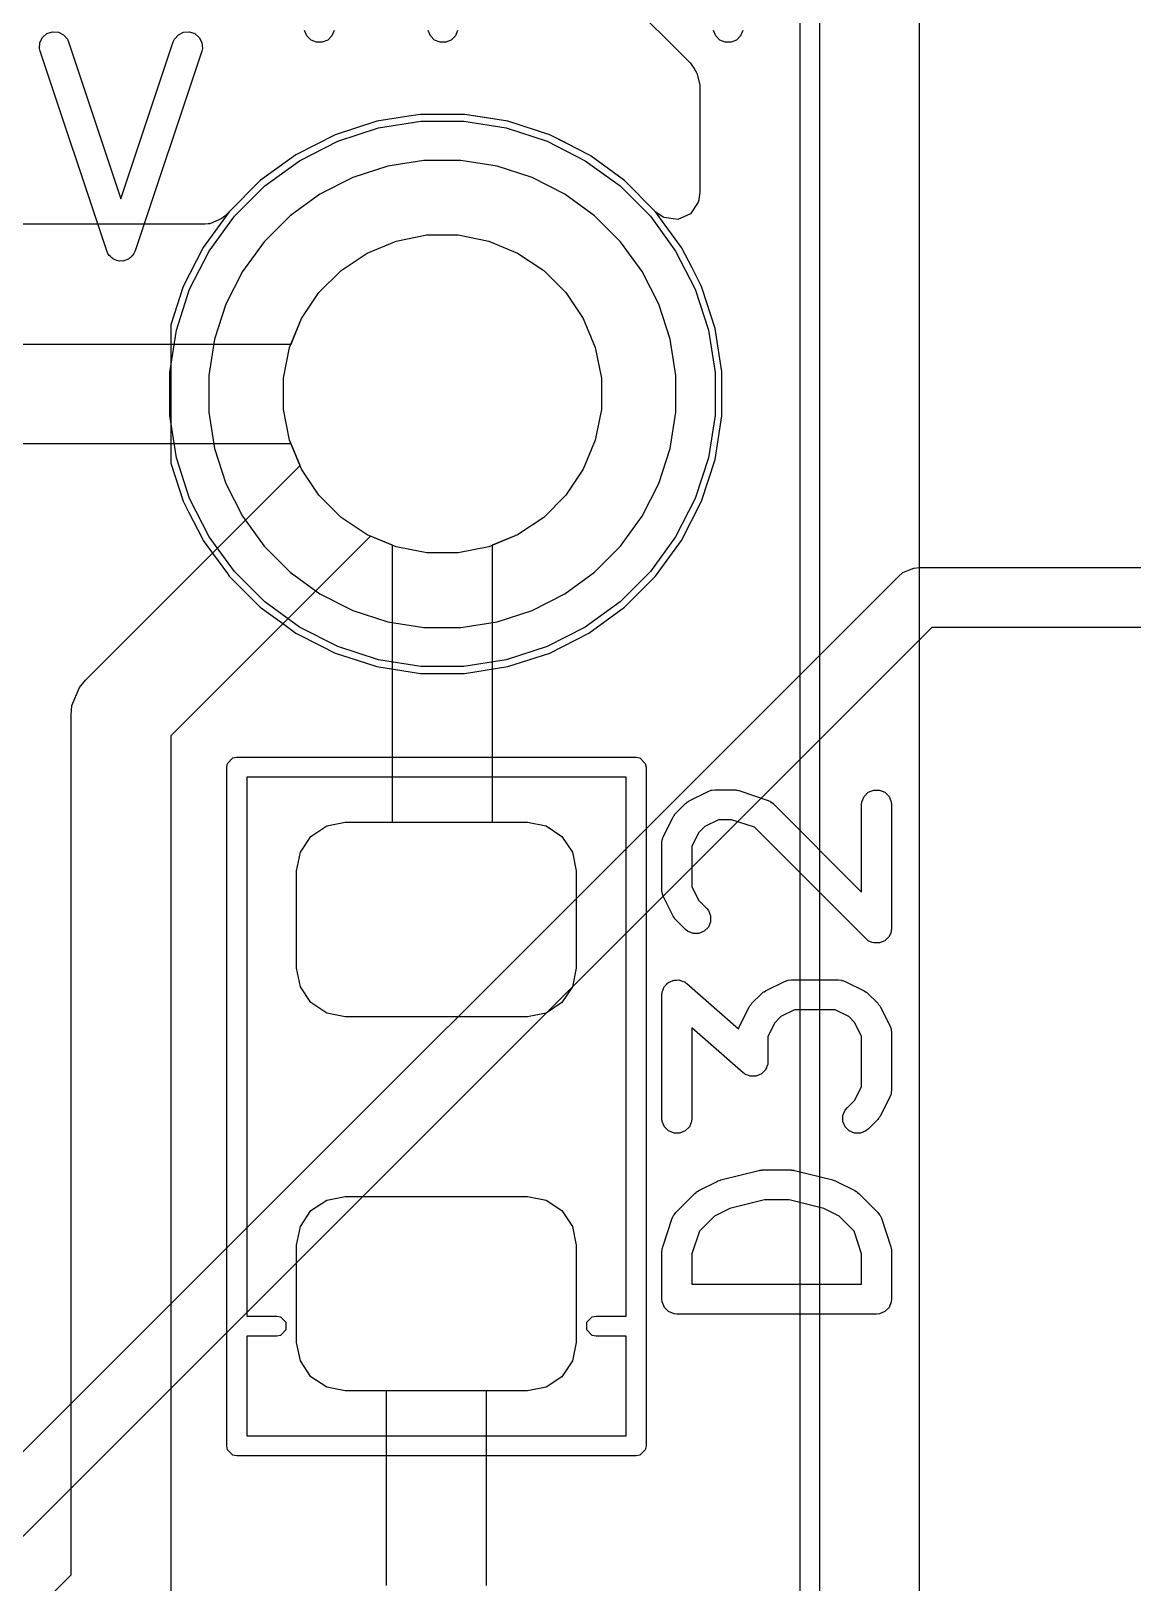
# Model space of a CAD drawing. Header units: inches. Extents: x 1.3 to 5.24, y -7.03 to -1.12.
# Drawn here: x 2.6791 to 2.8964, y -3.4621 to -3.156 of the extents above; entities that cross this region are included whole.
import ezdxf

# ---------------------------------------------------------------- set-up
doc = ezdxf.new("R2010")
doc.units = ezdxf.units.IN
doc.header["$MEASUREMENT"] = 0
for name, color, linetype, true_color in [('B.Cu', 153, 'CONTINUOUS', 0x4d7fc4), ('B.Mask', 4, 'CONTINUOUS', 0x02ffee), ('F.Cu', 13, 'CONTINUOUS', 0xc83434), ('F.Mask', 201, 'CONTINUOUS', 0xd864ff), ('F.Paste', 253, 'CONTINUOUS', 0xb4a09a), ('F.Silkscreen', 41, 'CONTINUOUS', 0xf2eda1), ('In1.Cu', 91, 'CONTINUOUS', 0x7fc87f), ('In2.Cu', 33, 'CONTINUOUS', 0xce7d2c)]:
    doc.layers.add(name, color=color, linetype=linetype, true_color=true_color)

msp = doc.modelspace()

# ---------------------------------------------------------------- linework, layer by layer
at = {"layer": 'B.Cu', "linetype": 'CONTINUOUS'}
for p, q in [((2.85433, -3.72587), (2.85433, -2.89032)), ((2.83069, -2.90255), (2.83069, -3.71133)), ((2.74732, -3.17378), (2.73907, -3.17646)), ((2.75361, -3.17278), (2.74732, -3.17378)), ((2.74732, -3.17378), (2.74732, -3.17378)), ((2.7559, -3.17242), (2.75361, -3.17278)), ((2.76458, -3.17242), (2.7559, -3.17242)), ((2.7559, -3.17242), (2.7559, -3.17242)), ((2.76686, -3.17278), (2.76458, -3.17242)), ((2.76458, -3.17242), (2.76458, -3.17242)), ((2.77315, -3.17378), (2.76686, -3.17278)), ((2.7814, -3.17646), (2.77315, -3.17378)), ((2.77315, -3.17378), (2.77315, -3.17378)), ((2.73907, -3.17646), (2.73134, -3.1804)), ((2.73907, -3.17646), (2.73907, -3.17646)), ((2.73907, -3.17646), (2.73907, -3.17646)), ((2.78489, -3.17824), (2.7814, -3.17646)), ((2.7814, -3.17646), (2.7814, -3.17646)), ((2.78913, -3.1804), (2.78489, -3.17824)), ((2.78489, -3.17824), (2.78489, -3.17824)), ((2.78489, -3.17824), (2.78489, -3.17824)), ((2.73134, -3.1804), (2.72432, -3.1855)), ((2.78955, -3.1807), (2.78913, -3.1804)), ((2.78913, -3.1804), (2.78913, -3.1804)), ((2.78913, -3.1804), (2.78913, -3.1804)), ((2.79568, -3.18515), (2.78955, -3.1807)), ((2.78955, -3.1807), (2.78955, -3.1807)), ((2.72432, -3.1855), (2.71818, -3.19164)), ((2.72432, -3.1855), (2.72432, -3.1855)), ((2.79616, -3.1855), (2.79568, -3.18515)), ((2.80229, -3.19164), (2.79616, -3.1855)), ((2.79616, -3.1855), (2.79616, -3.1855)), ((2.79616, -3.1855), (2.79616, -3.1855)), ((2.79616, -3.1855), (2.79616, -3.1855)), ((2.71818, -3.19164), (2.71308, -3.19866)), ((2.71818, -3.19164), (2.71818, -3.19164)), ((2.80419, -3.19426), (2.80229, -3.19164)), ((2.80229, -3.19164), (2.80229, -3.19164)), ((2.80229, -3.19164), (2.80229, -3.19164)), ((2.80739, -3.19866), (2.80419, -3.19426)), ((2.80419, -3.19426), (2.80419, -3.19426)), ((2.74539, -3.19978), (2.75109, -3.19742)), ((2.75109, -3.19742), (2.75715, -3.19621)), ((2.75715, -3.19621), (2.76332, -3.19621)), ((2.76332, -3.19621), (2.76938, -3.19742)), ((2.76938, -3.19742), (2.77508, -3.19978)), ((2.71308, -3.19866), (2.70914, -3.20639)), ((2.74026, -3.20321), (2.74539, -3.19978)), ((2.77508, -3.19978), (2.78022, -3.20321)), ((2.80946, -3.20271), (2.80739, -3.19866)), ((2.73589, -3.20758), (2.74026, -3.20321)), ((2.78022, -3.20321), (2.78458, -3.20758)), ((2.81133, -3.20639), (2.80946, -3.20271)), ((2.70914, -3.20639), (2.70669, -3.21392)), ((2.70914, -3.20639), (2.70914, -3.20639)), ((2.70914, -3.20639), (2.70914, -3.20639)), ((2.73246, -3.21271), (2.73589, -3.20758)), ((2.78458, -3.20758), (2.78801, -3.21271)), ((2.81146, -3.20678), (2.81133, -3.20639)), ((2.81133, -3.20639), (2.81133, -3.20639)), ((2.81402, -3.21465), (2.81146, -3.20678)), ((2.7301, -3.21842), (2.73246, -3.21271)), ((2.78801, -3.21271), (2.79038, -3.21842)), ((2.70669, -3.21392), (2.70669, -3.2412)), ((2.81537, -3.22322), (2.81402, -3.21465)), ((2.72889, -3.22447), (2.7301, -3.21842)), ((2.79038, -3.21842), (2.79158, -3.22447)), ((2.72889, -3.23065), (2.72889, -3.22447)), ((2.79158, -3.22447), (2.79158, -3.23065)), ((2.81537, -3.2319), (2.81537, -3.22322)), ((2.7301, -3.2367), (2.72889, -3.23065)), ((2.79158, -3.23065), (2.79038, -3.2367)), ((2.81402, -3.24047), (2.81537, -3.2319)), ((2.73246, -3.24241), (2.7301, -3.2367)), ((2.79038, -3.2367), (2.78801, -3.24241)), ((2.70669, -3.2412), (2.70914, -3.24872)), ((2.81133, -3.24872), (2.81402, -3.24047)), ((2.73589, -3.24754), (2.73246, -3.24241)), ((2.78801, -3.24241), (2.78458, -3.24754)), ((2.70914, -3.24872), (2.70914, -3.24872)), ((2.70914, -3.24872), (2.70914, -3.24872)), ((2.70914, -3.24872), (2.71027, -3.25095)), ((2.74026, -3.25191), (2.73589, -3.24754)), ((2.78458, -3.24754), (2.78022, -3.25191)), ((2.80739, -3.25646), (2.81133, -3.24872)), ((2.71027, -3.25095), (2.71279, -3.25588)), ((2.74539, -3.25534), (2.74026, -3.25191)), ((2.78022, -3.25191), (2.77508, -3.25534)), ((2.71279, -3.25588), (2.71308, -3.25646)), ((2.71308, -3.25646), (2.71308, -3.25646)), ((2.71308, -3.25646), (2.71308, -3.25646)), ((2.71308, -3.25646), (2.71784, -3.26301)), ((2.75109, -3.2577), (2.74539, -3.25534)), ((2.77508, -3.25534), (2.76938, -3.2577)), ((2.80229, -3.26348), (2.80739, -3.25646)), ((2.75715, -3.2589), (2.75109, -3.2577)), ((2.76332, -3.2589), (2.75715, -3.2589)), ((2.76938, -3.2577), (2.76332, -3.2589)), ((2.71784, -3.26301), (2.71818, -3.26348)), ((2.71818, -3.26348), (2.71818, -3.26348)), ((2.71818, -3.26348), (2.71818, -3.26348)), ((2.71818, -3.26348), (2.72432, -3.26962)), ((2.79616, -3.26962), (2.80229, -3.26348)), ((2.72432, -3.26962), (2.72432, -3.26962)), ((2.72432, -3.26962), (2.72432, -3.26962)), ((2.72432, -3.26962), (2.72432, -3.26962)), ((2.72432, -3.26962), (2.72897, -3.273)), ((2.78913, -3.27472), (2.79616, -3.26962)), ((2.72897, -3.273), (2.73134, -3.27472)), ((2.73134, -3.27472), (2.73639, -3.27729)), ((2.7814, -3.27866), (2.78913, -3.27472)), ((2.73639, -3.27729), (2.73907, -3.27866)), ((2.73907, -3.27866), (2.73907, -3.27866)), ((2.73907, -3.27866), (2.74181, -3.27955)), ((2.74181, -3.27955), (2.74732, -3.28134)), ((2.77315, -3.28134), (2.7814, -3.27866)), ((2.74732, -3.28134), (2.7559, -3.2827)), ((2.7559, -3.2827), (2.7559, -3.2827)), ((2.7559, -3.2827), (2.76458, -3.2827)), ((2.76458, -3.2827), (2.77315, -3.28134)), ((2.76458, -3.2827), (2.76458, -3.2827))]:
    msp.add_line(p, q, dxfattribs=at)
at = {"layer": 'B.Mask', "linetype": 'CONTINUOUS'}
for p, q in [((2.74539, -3.19978), (2.75109, -3.19742)), ((2.75109, -3.19742), (2.75715, -3.19621)), ((2.75715, -3.19621), (2.76332, -3.19621)), ((2.76332, -3.19621), (2.76938, -3.19742)), ((2.76938, -3.19742), (2.77508, -3.19978)), ((2.74026, -3.20321), (2.74539, -3.19978)), ((2.77508, -3.19978), (2.78022, -3.20321)), ((2.73589, -3.20758), (2.74026, -3.20321)), ((2.78022, -3.20321), (2.78458, -3.20758)), ((2.73246, -3.21271), (2.73589, -3.20758)), ((2.78458, -3.20758), (2.78801, -3.21271)), ((2.7301, -3.21842), (2.73246, -3.21271)), ((2.78801, -3.21271), (2.79038, -3.21842)), ((2.72889, -3.22447), (2.7301, -3.21842)), ((2.79038, -3.21842), (2.79158, -3.22447)), ((2.72889, -3.23065), (2.72889, -3.22447)), ((2.79158, -3.22447), (2.79158, -3.23065)), ((2.7301, -3.2367), (2.72889, -3.23065)), ((2.79158, -3.23065), (2.79038, -3.2367)), ((2.73246, -3.24241), (2.7301, -3.2367)), ((2.79038, -3.2367), (2.78801, -3.24241)), ((2.73589, -3.24754), (2.73246, -3.24241)), ((2.78801, -3.24241), (2.78458, -3.24754)), ((2.74026, -3.25191), (2.73589, -3.24754)), ((2.78458, -3.24754), (2.78022, -3.25191)), ((2.74539, -3.25534), (2.74026, -3.25191)), ((2.78022, -3.25191), (2.77508, -3.25534)), ((2.75109, -3.2577), (2.74539, -3.25534)), ((2.77508, -3.25534), (2.76938, -3.2577)), ((2.75715, -3.2589), (2.75109, -3.2577)), ((2.76332, -3.2589), (2.75715, -3.2589)), ((2.76938, -3.2577), (2.76332, -3.2589))]:
    msp.add_line(p, q, dxfattribs=at)
at = {"layer": 'F.Cu', "linetype": 'CONTINUOUS'}
for p, q in [((2.56707, -2.92025), (2.80908, -3.16225)), ((2.83465, -3.72242), (2.83465, -3.15438)), ((2.80908, -3.16225), (2.80991, -3.16336)), ((2.80991, -3.16336), (2.81041, -3.16427)), ((2.81041, -3.16427), (2.811, -3.16661)), ((2.811, -3.16661), (2.811, -3.1879)), ((2.74732, -3.17378), (2.73907, -3.17646)), ((2.75361, -3.17278), (2.74732, -3.17378)), ((2.74732, -3.17378), (2.74732, -3.17378)), ((2.7559, -3.17242), (2.75361, -3.17278)), ((2.76458, -3.17242), (2.7559, -3.17242)), ((2.76886, -3.1731), (2.76458, -3.17242)), ((2.76458, -3.17242), (2.76458, -3.17242)), ((2.77315, -3.17378), (2.76886, -3.1731)), ((2.7814, -3.17646), (2.77315, -3.17378)), ((2.77315, -3.17378), (2.77315, -3.17378)), ((2.73907, -3.17646), (2.73134, -3.1804)), ((2.73907, -3.17646), (2.73907, -3.17646)), ((2.73907, -3.17646), (2.73907, -3.17646)), ((2.78429, -3.17793), (2.7814, -3.17646)), ((2.7814, -3.17646), (2.7814, -3.17646)), ((2.7814, -3.17646), (2.7814, -3.17646)), ((2.7814, -3.17646), (2.7814, -3.17646)), ((2.78489, -3.17824), (2.78429, -3.17793)), ((2.78913, -3.1804), (2.78489, -3.17824)), ((2.78489, -3.17824), (2.78489, -3.17824)), ((2.78489, -3.17824), (2.78489, -3.17824)), ((2.73134, -3.1804), (2.72432, -3.1855)), ((2.78955, -3.1807), (2.78913, -3.1804)), ((2.78913, -3.1804), (2.78913, -3.1804)), ((2.78913, -3.1804), (2.78913, -3.1804)), ((2.79513, -3.18476), (2.78955, -3.1807)), ((2.78955, -3.1807), (2.78955, -3.1807)), ((2.72432, -3.1855), (2.71818, -3.19164)), ((2.72432, -3.1855), (2.72432, -3.1855)), ((2.79616, -3.1855), (2.79513, -3.18476)), ((2.80229, -3.19164), (2.79616, -3.1855)), ((2.79616, -3.1855), (2.79616, -3.1855)), ((2.81081, -3.18928), (2.81068, -3.18971)), ((2.8109, -3.18861), (2.81081, -3.18928)), ((2.811, -3.1879), (2.8109, -3.18861)), ((2.811, -3.1879), (2.811, -3.1879)), ((2.811, -3.1879), (2.811, -3.1879)), ((2.71812, -3.19171), (2.71732, -3.19249)), ((2.71818, -3.19164), (2.71812, -3.19171)), ((2.80235, -3.19169), (2.80229, -3.19164)), ((2.80229, -3.19164), (2.80229, -3.19164)), ((2.80377, -3.19268), (2.80235, -3.19169)), ((2.80919, -3.19202), (2.80669, -3.19316)), ((2.81068, -3.18971), (2.80919, -3.19202)), ((2.71347, -3.19407), (2.55974, -3.19407)), ((2.71404, -3.19402), (2.71347, -3.19407)), ((2.71406, -3.19402), (2.71404, -3.19402)), ((2.71407, -3.19402), (2.71406, -3.19402)), ((2.71437, -3.19399), (2.71407, -3.19402)), ((2.71454, -3.19396), (2.71437, -3.19399)), ((2.71662, -3.19303), (2.71454, -3.19396)), ((2.71732, -3.19249), (2.71662, -3.19303)), ((2.80397, -3.19277), (2.80377, -3.19268)), ((2.80669, -3.19316), (2.80397, -3.19277)), ((2.74539, -3.19978), (2.75109, -3.19742)), ((2.75109, -3.19742), (2.75715, -3.19621)), ((2.75715, -3.19621), (2.76332, -3.19621)), ((2.76332, -3.19621), (2.76938, -3.19742)), ((2.76938, -3.19742), (2.77508, -3.19978)), ((2.74026, -3.20321), (2.74539, -3.19978)), ((2.77508, -3.19978), (2.78022, -3.20321)), ((2.73589, -3.20758), (2.74026, -3.20321)), ((2.78022, -3.20321), (2.78458, -3.20758)), ((2.73246, -3.21271), (2.73589, -3.20758)), ((2.78458, -3.20758), (2.78801, -3.21271)), ((2.73039, -3.21772), (2.73246, -3.21271)), ((2.78801, -3.21271), (2.79038, -3.21842)), ((2.53051, -3.21772), (2.73039, -3.21772)), ((2.79038, -3.21842), (2.79158, -3.22447)), ((2.79158, -3.22447), (2.79158, -3.23065)), ((2.79158, -3.23065), (2.79038, -3.2367)), ((2.73039, -3.2374), (2.53051, -3.2374)), ((2.73217, -3.24171), (2.73039, -3.2374)), ((2.79038, -3.2367), (2.78801, -3.24241)), ((2.68989, -3.28399), (2.73217, -3.24171)), ((2.78801, -3.24241), (2.78458, -3.24754)), ((2.78458, -3.24754), (2.78022, -3.25191)), ((2.78022, -3.25191), (2.77508, -3.25534)), ((2.74609, -3.25563), (2.70669, -3.29502)), ((2.75039, -3.25741), (2.74609, -3.25563)), ((2.77508, -3.25534), (2.77008, -3.25741)), ((2.75039, -3.31201), (2.75039, -3.25741)), ((2.77008, -3.25741), (2.77008, -3.31201)), ((2.68867, -3.28548), (2.68989, -3.28399)), ((2.6872, -3.28902), (2.68867, -3.28548)), ((2.68867, -3.28548), (2.68867, -3.28548)), ((2.68701, -3.29094), (2.6872, -3.28902)), ((2.68701, -3.34646), (2.68701, -3.29094)), ((2.70669, -3.29502), (2.70669, -3.34646)), ((2.73223, -3.31793), (2.73431, -3.31482)), ((2.73431, -3.31482), (2.73742, -3.31274)), ((2.73742, -3.31274), (2.74109, -3.31201)), ((2.74109, -3.31201), (2.75039, -3.31201)), ((2.77008, -3.31201), (2.77702, -3.31201)), ((2.77702, -3.31201), (2.78069, -3.31274)), ((2.78069, -3.31274), (2.7838, -3.31482)), ((2.7838, -3.31482), (2.78588, -3.31793)), ((2.7315, -3.3216), (2.73223, -3.31793)), ((2.78588, -3.31793), (2.78661, -3.3216)), ((2.7315, -3.3408), (2.7315, -3.3216)), ((2.78661, -3.3216), (2.78661, -3.3408)), ((2.73223, -3.34447), (2.7315, -3.3408)), ((2.78661, -3.3408), (2.78588, -3.34447)), ((2.73431, -3.34758), (2.73223, -3.34447)), ((2.78588, -3.34447), (2.7838, -3.34758)), ((2.68701, -3.46049), (2.68701, -3.34646)), ((2.70669, -3.34646), (2.70669, -3.46457)), ((2.73742, -3.34966), (2.73431, -3.34758)), ((2.7838, -3.34758), (2.78069, -3.34966)), ((2.74109, -3.35039), (2.73742, -3.34966)), ((2.77702, -3.35039), (2.74109, -3.35039)), ((2.78069, -3.34966), (2.77702, -3.35039)), ((2.73431, -3.38864), (2.73742, -3.38656)), ((2.73742, -3.38656), (2.74109, -3.38583)), ((2.74109, -3.38583), (2.77702, -3.38583)), ((2.77702, -3.38583), (2.78069, -3.38656)), ((2.78069, -3.38656), (2.7838, -3.38864)), ((2.73223, -3.39175), (2.73431, -3.38864)), ((2.7838, -3.38864), (2.78588, -3.39175)), ((2.7315, -3.39542), (2.73223, -3.39175)), ((2.78588, -3.39175), (2.78661, -3.39542)), ((2.7315, -3.41462), (2.7315, -3.39542)), ((2.78661, -3.39542), (2.78661, -3.41462)), ((2.73223, -3.41829), (2.7315, -3.41462)), ((2.78661, -3.41462), (2.78588, -3.41829)), ((2.73431, -3.4214), (2.73223, -3.41829)), ((2.78588, -3.41829), (2.7838, -3.4214)), ((2.73742, -3.42348), (2.73431, -3.4214)), ((2.7838, -3.4214), (2.78069, -3.42348)), ((2.74109, -3.42421), (2.73742, -3.42348)), ((2.74921, -3.42421), (2.74109, -3.42421)), ((2.74921, -3.4626), (2.74921, -3.42421)), ((2.77702, -3.42421), (2.7689, -3.42421)), ((2.7689, -3.42421), (2.7689, -3.4626)), ((2.78069, -3.42348), (2.77702, -3.42421)), ((2.68027, -3.46722), (2.68701, -3.46049))]:
    msp.add_line(p, q, dxfattribs=at)
at = {"layer": 'F.Mask', "linetype": 'CONTINUOUS'}
for p, q in [((2.74539, -3.19978), (2.75109, -3.19742)), ((2.75109, -3.19742), (2.75715, -3.19621)), ((2.75715, -3.19621), (2.76332, -3.19621)), ((2.76332, -3.19621), (2.76938, -3.19742)), ((2.76938, -3.19742), (2.77508, -3.19978)), ((2.74026, -3.20321), (2.74539, -3.19978)), ((2.77508, -3.19978), (2.78022, -3.20321)), ((2.73589, -3.20758), (2.74026, -3.20321)), ((2.78022, -3.20321), (2.78458, -3.20758)), ((2.73246, -3.21271), (2.73589, -3.20758)), ((2.78458, -3.20758), (2.78801, -3.21271)), ((2.7301, -3.21842), (2.73246, -3.21271)), ((2.78801, -3.21271), (2.79038, -3.21842)), ((2.72889, -3.22447), (2.7301, -3.21842)), ((2.79038, -3.21842), (2.79158, -3.22447)), ((2.72889, -3.23065), (2.72889, -3.22447)), ((2.79158, -3.22447), (2.79158, -3.23065)), ((2.7301, -3.2367), (2.72889, -3.23065)), ((2.79158, -3.23065), (2.79038, -3.2367)), ((2.73246, -3.24241), (2.7301, -3.2367)), ((2.79038, -3.2367), (2.78801, -3.24241)), ((2.73589, -3.24754), (2.73246, -3.24241)), ((2.78801, -3.24241), (2.78458, -3.24754)), ((2.74026, -3.25191), (2.73589, -3.24754)), ((2.78458, -3.24754), (2.78022, -3.25191)), ((2.74539, -3.25534), (2.74026, -3.25191)), ((2.78022, -3.25191), (2.77508, -3.25534)), ((2.75109, -3.2577), (2.74539, -3.25534)), ((2.77508, -3.25534), (2.76938, -3.2577)), ((2.75715, -3.2589), (2.75109, -3.2577)), ((2.76332, -3.2589), (2.75715, -3.2589)), ((2.76938, -3.2577), (2.76332, -3.2589)), ((2.73223, -3.31793), (2.73431, -3.31482)), ((2.73431, -3.31482), (2.73742, -3.31274)), ((2.73742, -3.31274), (2.74109, -3.31201)), ((2.74109, -3.31201), (2.77702, -3.31201)), ((2.77702, -3.31201), (2.78069, -3.31274)), ((2.78069, -3.31274), (2.7838, -3.31482)), ((2.7838, -3.31482), (2.78588, -3.31793)), ((2.7315, -3.3216), (2.73223, -3.31793)), ((2.78588, -3.31793), (2.78661, -3.3216)), ((2.7315, -3.3408), (2.7315, -3.3216)), ((2.78661, -3.3216), (2.78661, -3.3408)), ((2.73223, -3.34447), (2.7315, -3.3408)), ((2.78661, -3.3408), (2.78588, -3.34447)), ((2.73431, -3.34758), (2.73223, -3.34447)), ((2.78588, -3.34447), (2.7838, -3.34758)), ((2.73742, -3.34966), (2.73431, -3.34758)), ((2.7838, -3.34758), (2.78069, -3.34966)), ((2.74109, -3.35039), (2.73742, -3.34966)), ((2.77702, -3.35039), (2.74109, -3.35039)), ((2.78069, -3.34966), (2.77702, -3.35039)), ((2.73431, -3.38864), (2.73742, -3.38656)), ((2.73742, -3.38656), (2.74109, -3.38583)), ((2.74109, -3.38583), (2.77702, -3.38583)), ((2.77702, -3.38583), (2.78069, -3.38656)), ((2.78069, -3.38656), (2.7838, -3.38864)), ((2.73223, -3.39175), (2.73431, -3.38864)), ((2.7838, -3.38864), (2.78588, -3.39175)), ((2.7315, -3.39542), (2.73223, -3.39175)), ((2.78588, -3.39175), (2.78661, -3.39542)), ((2.7315, -3.41462), (2.7315, -3.39542)), ((2.78661, -3.39542), (2.78661, -3.41462)), ((2.73223, -3.41829), (2.7315, -3.41462)), ((2.78661, -3.41462), (2.78588, -3.41829)), ((2.73431, -3.4214), (2.73223, -3.41829)), ((2.78588, -3.41829), (2.7838, -3.4214)), ((2.73742, -3.42348), (2.73431, -3.4214)), ((2.7838, -3.4214), (2.78069, -3.42348)), ((2.74109, -3.42421), (2.73742, -3.42348)), ((2.77702, -3.42421), (2.74109, -3.42421)), ((2.78069, -3.42348), (2.77702, -3.42421))]:
    msp.add_line(p, q, dxfattribs=at)
at = {"layer": 'F.Paste', "linetype": 'CONTINUOUS'}
for p, q in [((2.73223, -3.31793), (2.73431, -3.31482)), ((2.73431, -3.31482), (2.73742, -3.31274)), ((2.73742, -3.31274), (2.74109, -3.31201)), ((2.74109, -3.31201), (2.77702, -3.31201)), ((2.77702, -3.31201), (2.78069, -3.31274)), ((2.78069, -3.31274), (2.7838, -3.31482)), ((2.7838, -3.31482), (2.78588, -3.31793)), ((2.7315, -3.3216), (2.73223, -3.31793)), ((2.78588, -3.31793), (2.78661, -3.3216)), ((2.7315, -3.3408), (2.7315, -3.3216)), ((2.78661, -3.3216), (2.78661, -3.3408)), ((2.73223, -3.34447), (2.7315, -3.3408)), ((2.78661, -3.3408), (2.78588, -3.34447)), ((2.73431, -3.34758), (2.73223, -3.34447)), ((2.78588, -3.34447), (2.7838, -3.34758)), ((2.73742, -3.34966), (2.73431, -3.34758)), ((2.7838, -3.34758), (2.78069, -3.34966)), ((2.74109, -3.35039), (2.73742, -3.34966)), ((2.77702, -3.35039), (2.74109, -3.35039)), ((2.78069, -3.34966), (2.77702, -3.35039)), ((2.73431, -3.38864), (2.73742, -3.38656)), ((2.73742, -3.38656), (2.74109, -3.38583)), ((2.74109, -3.38583), (2.77702, -3.38583)), ((2.77702, -3.38583), (2.78069, -3.38656)), ((2.78069, -3.38656), (2.7838, -3.38864)), ((2.73223, -3.39175), (2.73431, -3.38864)), ((2.7838, -3.38864), (2.78588, -3.39175)), ((2.7315, -3.39542), (2.73223, -3.39175)), ((2.78588, -3.39175), (2.78661, -3.39542)), ((2.7315, -3.41462), (2.7315, -3.39542)), ((2.78661, -3.39542), (2.78661, -3.41462)), ((2.73223, -3.41829), (2.7315, -3.41462)), ((2.78661, -3.41462), (2.78588, -3.41829)), ((2.73431, -3.4214), (2.73223, -3.41829)), ((2.78588, -3.41829), (2.7838, -3.4214)), ((2.73742, -3.42348), (2.73431, -3.4214)), ((2.7838, -3.4214), (2.78069, -3.42348)), ((2.74109, -3.42421), (2.73742, -3.42348)), ((2.77702, -3.42421), (2.74109, -3.42421)), ((2.78069, -3.42348), (2.77702, -3.42421))]:
    msp.add_line(p, q, dxfattribs=at)
at = {"layer": 'F.Silkscreen', "linetype": 'CONTINUOUS'}
for p, q in [((2.6808, -3.15942), (2.68088, -3.15827)), ((2.68088, -3.15827), (2.6814, -3.15724)), ((2.6814, -3.15724), (2.68227, -3.15648)), ((2.68227, -3.15648), (2.68336, -3.15612)), ((2.68336, -3.15612), (2.68451, -3.1562)), ((2.68451, -3.1562), (2.68554, -3.15672)), ((2.68554, -3.15672), (2.6863, -3.15759)), ((2.6863, -3.15759), (2.68653, -3.15811)), ((2.68653, -3.15811), (2.69685, -3.18908)), ((2.69685, -3.18908), (2.70718, -3.15811)), ((2.70718, -3.15811), (2.70741, -3.15759)), ((2.70741, -3.15759), (2.70817, -3.15672)), ((2.70817, -3.15672), (2.7092, -3.1562)), ((2.7092, -3.1562), (2.71035, -3.15612)), ((2.71035, -3.15612), (2.71144, -3.15648)), ((2.71144, -3.15648), (2.71231, -3.15724)), ((2.71231, -3.15724), (2.71283, -3.15827)), ((2.71283, -3.15827), (2.71291, -3.15942)), ((2.73352, -3.15695), (2.73308, -3.15588)), ((2.73434, -3.15776), (2.73352, -3.15695)), ((2.7354, -3.1582), (2.73434, -3.15776)), ((2.73655, -3.1582), (2.7354, -3.1582)), ((2.73762, -3.15776), (2.73655, -3.1582)), ((2.73843, -3.15695), (2.73762, -3.15776)), ((2.73887, -3.15588), (2.73843, -3.15695)), ((2.75789, -3.15695), (2.75745, -3.15588)), ((2.75871, -3.15776), (2.75789, -3.15695)), ((2.75977, -3.1582), (2.75871, -3.15776)), ((2.76092, -3.1582), (2.75977, -3.1582)), ((2.76199, -3.15776), (2.76092, -3.1582)), ((2.7628, -3.15695), (2.76199, -3.15776)), ((2.76324, -3.15588), (2.7628, -3.15695)), ((2.81414, -3.15695), (2.8137, -3.15588)), ((2.81495, -3.15776), (2.81414, -3.15695)), ((2.81602, -3.1582), (2.81495, -3.15776)), ((2.81717, -3.1582), (2.81602, -3.1582)), ((2.81823, -3.15776), (2.81717, -3.1582)), ((2.81905, -3.15695), (2.81823, -3.15776)), ((2.81949, -3.15588), (2.81905, -3.15695)), ((2.68093, -3.15998), (2.6808, -3.15942)), ((2.69405, -3.19935), (2.68093, -3.15998)), ((2.71278, -3.15998), (2.69966, -3.19935)), ((2.71291, -3.15942), (2.71278, -3.15998)), ((2.74764, -3.17511), (2.756, -3.17379)), ((2.756, -3.17379), (2.76447, -3.17379)), ((2.76447, -3.17379), (2.77283, -3.17511)), ((2.7396, -3.17773), (2.74764, -3.17511)), ((2.77283, -3.17511), (2.78088, -3.17773)), ((2.73205, -3.18157), (2.7396, -3.17773)), ((2.78088, -3.17773), (2.78842, -3.18157)), ((2.72521, -3.18655), (2.73205, -3.18157)), ((2.74945, -3.18263), (2.74255, -3.18487)), ((2.75661, -3.1815), (2.74945, -3.18263)), ((2.76386, -3.1815), (2.75661, -3.1815)), ((2.77102, -3.18263), (2.76386, -3.1815)), ((2.77792, -3.18487), (2.77102, -3.18263)), ((2.78842, -3.18157), (2.79527, -3.18655)), ((2.74255, -3.18487), (2.73609, -3.18816)), ((2.78438, -3.18816), (2.77792, -3.18487)), ((2.71922, -3.19253), (2.72521, -3.18655)), ((2.73609, -3.18816), (2.73023, -3.19242)), ((2.79024, -3.19242), (2.78438, -3.18816)), ((2.79527, -3.18655), (2.80125, -3.19253)), ((2.73023, -3.19242), (2.7251, -3.19755)), ((2.79537, -3.19755), (2.79024, -3.19242)), ((2.71425, -3.19938), (2.71922, -3.19253)), ((2.80125, -3.19253), (2.80623, -3.19938)), ((2.7251, -3.19755), (2.72084, -3.20342)), ((2.79963, -3.20342), (2.79537, -3.19755)), ((2.69429, -3.19988), (2.69405, -3.19935)), ((2.69443, -3.20004), (2.69429, -3.19988)), ((2.69452, -3.20023), (2.69443, -3.20004)), ((2.6948, -3.20047), (2.69452, -3.20023)), ((2.69504, -3.20075), (2.6948, -3.20047)), ((2.69523, -3.20084), (2.69504, -3.20075)), ((2.69539, -3.20098), (2.69523, -3.20084)), ((2.69574, -3.2011), (2.69539, -3.20098)), ((2.69607, -3.20127), (2.69574, -3.2011)), ((2.69629, -3.20128), (2.69607, -3.20127)), ((2.69649, -3.20135), (2.69629, -3.20128)), ((2.69685, -3.20132), (2.69649, -3.20135)), ((2.69722, -3.20135), (2.69685, -3.20132)), ((2.69742, -3.20128), (2.69722, -3.20135)), ((2.69763, -3.20127), (2.69742, -3.20128)), ((2.69797, -3.2011), (2.69763, -3.20127)), ((2.69832, -3.20098), (2.69797, -3.2011)), ((2.69848, -3.20085), (2.69832, -3.20098)), ((2.69867, -3.20075), (2.69848, -3.20085)), ((2.69891, -3.20047), (2.69867, -3.20075)), ((2.69919, -3.20023), (2.69891, -3.20047)), ((2.69928, -3.20004), (2.69919, -3.20023)), ((2.69942, -3.19988), (2.69928, -3.20004)), ((2.69966, -3.19935), (2.69942, -3.19988)), ((2.7104, -3.20692), (2.71425, -3.19938)), ((2.80623, -3.19938), (2.81007, -3.20692)), ((2.72084, -3.20342), (2.71755, -3.20988)), ((2.80292, -3.20988), (2.79963, -3.20342)), ((2.70779, -3.21497), (2.7104, -3.20692)), ((2.81007, -3.20692), (2.81268, -3.21497)), ((2.71755, -3.20988), (2.71531, -3.21677)), ((2.80517, -3.21677), (2.80292, -3.20988)), ((2.70647, -3.22333), (2.70779, -3.21497)), ((2.71531, -3.21677), (2.71417, -3.22393)), ((2.8063, -3.22393), (2.80517, -3.21677)), ((2.81268, -3.21497), (2.81401, -3.22333)), ((2.70647, -3.22393), (2.70647, -3.22333)), ((2.70647, -3.23179), (2.70647, -3.22393)), ((2.71417, -3.22393), (2.71417, -3.23118)), ((2.8063, -3.23118), (2.8063, -3.22393)), ((2.81401, -3.22333), (2.81401, -3.23179)), ((2.70779, -3.24015), (2.70647, -3.23179)), ((2.71417, -3.23118), (2.71531, -3.23835)), ((2.80517, -3.23835), (2.8063, -3.23118)), ((2.81401, -3.23179), (2.81268, -3.24015)), ((2.7104, -3.2482), (2.70779, -3.24015)), ((2.71531, -3.23835), (2.71755, -3.24524)), ((2.80292, -3.24524), (2.80517, -3.23835)), ((2.81268, -3.24015), (2.81007, -3.2482)), ((2.71755, -3.24524), (2.72084, -3.2517)), ((2.79963, -3.2517), (2.80292, -3.24524)), ((2.71425, -3.25574), (2.7104, -3.2482)), ((2.81007, -3.2482), (2.80623, -3.25574)), ((2.72084, -3.2517), (2.7251, -3.25757)), ((2.79537, -3.25757), (2.79963, -3.2517)), ((2.71922, -3.26259), (2.71425, -3.25574)), ((2.80623, -3.25574), (2.80125, -3.26259)), ((2.7251, -3.25757), (2.73023, -3.26269)), ((2.79024, -3.26269), (2.79537, -3.25757)), ((2.72521, -3.26857), (2.71922, -3.26259)), ((2.73023, -3.26269), (2.73609, -3.26696)), ((2.78438, -3.26696), (2.79024, -3.26269)), ((2.80125, -3.26259), (2.79527, -3.26857)), ((2.73205, -3.27355), (2.72521, -3.26857)), ((2.73609, -3.26696), (2.74255, -3.27025)), ((2.77792, -3.27025), (2.78438, -3.26696)), ((2.79527, -3.26857), (2.78842, -3.27355)), ((2.74255, -3.27025), (2.74945, -3.27249)), ((2.77102, -3.27249), (2.77792, -3.27025)), ((2.7396, -3.27739), (2.73205, -3.27355)), ((2.74945, -3.27249), (2.75661, -3.27362)), ((2.75661, -3.27362), (2.76386, -3.27362)), ((2.76386, -3.27362), (2.77102, -3.27249)), ((2.78842, -3.27355), (2.78088, -3.27739)), ((2.74764, -3.28001), (2.7396, -3.27739)), ((2.78088, -3.27739), (2.77283, -3.28001)), ((2.756, -3.28133), (2.74764, -3.28001)), ((2.77283, -3.28001), (2.76447, -3.28133)), ((2.76447, -3.28133), (2.756, -3.28133)), ((2.71787, -3.30043), (2.71893, -3.29936)), ((2.71893, -3.29936), (2.71969, -3.29921)), ((2.71969, -3.29921), (2.79843, -3.29921)), ((2.79843, -3.29921), (2.79918, -3.29936)), ((2.79918, -3.29936), (2.80024, -3.30043)), ((2.71772, -3.30118), (2.71787, -3.30043)), ((2.71772, -3.43504), (2.71772, -3.30118)), ((2.80024, -3.30043), (2.80039, -3.30118)), ((2.80039, -3.30118), (2.80039, -3.43504)), ((2.72165, -3.30315), (2.72165, -3.40945)), ((2.79646, -3.30315), (2.72165, -3.30315)), ((2.79646, -3.40945), (2.79646, -3.30315)), ((2.81341, -3.30569), (2.81399, -3.30563)), ((2.81399, -3.30563), (2.81774, -3.30563)), ((2.81774, -3.30563), (2.81803, -3.30566)), ((2.81803, -3.30566), (2.81811, -3.30566)), ((2.81811, -3.30566), (2.81821, -3.30568)), ((2.81821, -3.30568), (2.81831, -3.30569)), ((2.80628, -3.31025), (2.80815, -3.30837)), ((2.80815, -3.30837), (2.80838, -3.30819)), ((2.80838, -3.30819), (2.80843, -3.30813)), ((2.80843, -3.30813), (2.80852, -3.30807)), ((2.80852, -3.30807), (2.8086, -3.30801)), ((2.8086, -3.30801), (2.80867, -3.30798)), ((2.80867, -3.30798), (2.80892, -3.30782)), ((2.80892, -3.30782), (2.81267, -3.30595)), ((2.81267, -3.30595), (2.81321, -3.30574)), ((2.81321, -3.30574), (2.81331, -3.30573)), ((2.81331, -3.30573), (2.81341, -3.30569)), ((2.81831, -3.30569), (2.81839, -3.30572)), ((2.81839, -3.30572), (2.81867, -3.30579)), ((2.81867, -3.30579), (2.8243, -3.30766)), ((2.8243, -3.30766), (2.82482, -3.3079)), ((2.82482, -3.3079), (2.8249, -3.30797)), ((2.8249, -3.30797), (2.825, -3.30801)), ((2.825, -3.30801), (2.82545, -3.30837)), ((2.82545, -3.30837), (2.84291, -3.32583)), ((2.84291, -3.30859), (2.84296, -3.30801)), ((2.84291, -3.32583), (2.84291, -3.30859)), ((2.84296, -3.30801), (2.8434, -3.30695)), ((2.8434, -3.30695), (2.84422, -3.30613)), ((2.84422, -3.30613), (2.84528, -3.30569)), ((2.84528, -3.30569), (2.84644, -3.30569)), ((2.84644, -3.30569), (2.8475, -3.30613)), ((2.8475, -3.30613), (2.84831, -3.30695)), ((2.84831, -3.30695), (2.84876, -3.30801)), ((2.84876, -3.30801), (2.84881, -3.30859)), ((2.84881, -3.30859), (2.84881, -3.33296)), ((2.80385, -3.31476), (2.80572, -3.31102)), ((2.80572, -3.31102), (2.80588, -3.31077)), ((2.80588, -3.31077), (2.80591, -3.3107)), ((2.80591, -3.3107), (2.80598, -3.31061)), ((2.80598, -3.31061), (2.80603, -3.31053)), ((2.80603, -3.31053), (2.80609, -3.31047)), ((2.80609, -3.31047), (2.80628, -3.31025)), ((2.81469, -3.31154), (2.81199, -3.31289)), ((2.81726, -3.31154), (2.81469, -3.31154)), ((2.82177, -3.31304), (2.81726, -3.31154)), ((2.80364, -3.31531), (2.80385, -3.31476)), ((2.81079, -3.31409), (2.80944, -3.31678)), ((2.81199, -3.31289), (2.81079, -3.31409)), ((2.84377, -3.33505), (2.82177, -3.31304)), ((2.80354, -3.31609), (2.80359, -3.31551)), ((2.80354, -3.32546), (2.80354, -3.31609)), ((2.80359, -3.31551), (2.80363, -3.31541)), ((2.80363, -3.31541), (2.80364, -3.31531)), ((2.80944, -3.31678), (2.80944, -3.32476)), ((2.80359, -3.32604), (2.80354, -3.32546)), ((2.80363, -3.32613), (2.80359, -3.32604)), ((2.80364, -3.32624), (2.80363, -3.32613)), ((2.80385, -3.32678), (2.80364, -3.32624)), ((2.80572, -3.33053), (2.80385, -3.32678)), ((2.80944, -3.32476), (2.81079, -3.32746)), ((2.81079, -3.32746), (2.81233, -3.329)), ((2.81233, -3.329), (2.81269, -3.32944)), ((2.81269, -3.32944), (2.81313, -3.33051)), ((2.80588, -3.33078), (2.80572, -3.33053)), ((2.80591, -3.33085), (2.80588, -3.33078)), ((2.80598, -3.33093), (2.80591, -3.33085)), ((2.80603, -3.33102), (2.80598, -3.33093)), ((2.80609, -3.33107), (2.80603, -3.33102)), ((2.80628, -3.3313), (2.80609, -3.33107)), ((2.80815, -3.33317), (2.80628, -3.3313)), ((2.8086, -3.33354), (2.80815, -3.33317)), ((2.81269, -3.33272), (2.81188, -3.33354)), ((2.81313, -3.33166), (2.81269, -3.33272)), ((2.81313, -3.33051), (2.81313, -3.33166)), ((2.84881, -3.33296), (2.84876, -3.33353)), ((2.80966, -3.33398), (2.8086, -3.33354)), ((2.81081, -3.33398), (2.80966, -3.33398)), ((2.81188, -3.33354), (2.81081, -3.33398)), ((2.84422, -3.33541), (2.84377, -3.33505)), ((2.84497, -3.33573), (2.84422, -3.33541)), ((2.84528, -3.33585), (2.84497, -3.33573)), ((2.84644, -3.33585), (2.84528, -3.33585)), ((2.84528, -3.33585), (2.84528, -3.33585)), ((2.8475, -3.33541), (2.84644, -3.33585)), ((2.84831, -3.3346), (2.8475, -3.33541)), ((2.84863, -3.33385), (2.84831, -3.3346)), ((2.84876, -3.33353), (2.84863, -3.33385)), ((2.80359, -3.34551), (2.80378, -3.34506)), ((2.80378, -3.34506), (2.80393, -3.34461)), ((2.80393, -3.34461), (2.804, -3.34453)), ((2.804, -3.34453), (2.80403, -3.34444)), ((2.80403, -3.34444), (2.80437, -3.3441)), ((2.80437, -3.3441), (2.80469, -3.34374)), ((2.80469, -3.34374), (2.80478, -3.3437)), ((2.80478, -3.3437), (2.80485, -3.34363)), ((2.80485, -3.34363), (2.80529, -3.34344)), ((2.80529, -3.34344), (2.80572, -3.34323)), ((2.80572, -3.34323), (2.80582, -3.34322)), ((2.80582, -3.34322), (2.80591, -3.34319)), ((2.80591, -3.34319), (2.80639, -3.34319)), ((2.80639, -3.34319), (2.80687, -3.34315)), ((2.80687, -3.34315), (2.80697, -3.34319)), ((2.80697, -3.34319), (2.80707, -3.34319)), ((2.80707, -3.34319), (2.80751, -3.34337)), ((2.80751, -3.34337), (2.80796, -3.34352)), ((2.80796, -3.34352), (2.80808, -3.3436)), ((2.80808, -3.3436), (2.80813, -3.34363)), ((2.80813, -3.34363), (2.80818, -3.34368)), ((2.80818, -3.34368), (2.80843, -3.34386)), ((2.80843, -3.34386), (2.81864, -3.35279)), ((2.82367, -3.34547), (2.82392, -3.34532)), ((2.82392, -3.34532), (2.82767, -3.34344)), ((2.82767, -3.34344), (2.82821, -3.34323)), ((2.82821, -3.34323), (2.82831, -3.34323)), ((2.82831, -3.34323), (2.82841, -3.34319)), ((2.82841, -3.34319), (2.82899, -3.34313)), ((2.82899, -3.34313), (2.83836, -3.34313)), ((2.83836, -3.34313), (2.83894, -3.34319)), ((2.83894, -3.34319), (2.83903, -3.34323)), ((2.83903, -3.34323), (2.83914, -3.34323)), ((2.83914, -3.34323), (2.83968, -3.34344)), ((2.83968, -3.34344), (2.84343, -3.34532)), ((2.84343, -3.34532), (2.84368, -3.34547)), ((2.80354, -3.34608), (2.80357, -3.34578)), ((2.80354, -3.37045), (2.80354, -3.34608)), ((2.80356, -3.3457), (2.80358, -3.34565)), ((2.80357, -3.34578), (2.80356, -3.3457)), ((2.80358, -3.34565), (2.80359, -3.34551)), ((2.81885, -3.35226), (2.82072, -3.34851)), ((2.82072, -3.34851), (2.82088, -3.34826)), ((2.82088, -3.34826), (2.82091, -3.34819)), ((2.82091, -3.34819), (2.82097, -3.34811)), ((2.82097, -3.34811), (2.82103, -3.34802)), ((2.82103, -3.34802), (2.82109, -3.34797)), ((2.82109, -3.34797), (2.82127, -3.34774)), ((2.82127, -3.34774), (2.82315, -3.34587)), ((2.82315, -3.34587), (2.82337, -3.34568)), ((2.82337, -3.34568), (2.82343, -3.34562)), ((2.82343, -3.34562), (2.82352, -3.34557)), ((2.82352, -3.34557), (2.8236, -3.3455)), ((2.8236, -3.3455), (2.82367, -3.34547)), ((2.84368, -3.34547), (2.84375, -3.3455)), ((2.84375, -3.3455), (2.84383, -3.34557)), ((2.84383, -3.34557), (2.84392, -3.34562)), ((2.84392, -3.34562), (2.84397, -3.34568)), ((2.84397, -3.34568), (2.8442, -3.34587)), ((2.8442, -3.34587), (2.84607, -3.34774)), ((2.84607, -3.34774), (2.84626, -3.34797)), ((2.84626, -3.34797), (2.84632, -3.34802)), ((2.84632, -3.34802), (2.84637, -3.34811)), ((2.84637, -3.34811), (2.84644, -3.34819)), ((2.84644, -3.34819), (2.84647, -3.34826)), ((2.84647, -3.34826), (2.84663, -3.34851)), ((2.84663, -3.34851), (2.8485, -3.35226)), ((2.82579, -3.35158), (2.82444, -3.35428)), ((2.82699, -3.35038), (2.82579, -3.35158)), ((2.82968, -3.34903), (2.82699, -3.35038)), ((2.83766, -3.34903), (2.82968, -3.34903)), ((2.84036, -3.35038), (2.83766, -3.34903)), ((2.84156, -3.35158), (2.84036, -3.35038)), ((2.84291, -3.35428), (2.84156, -3.35158)), ((2.81954, -3.36143), (2.80944, -3.35259)), ((2.80944, -3.35259), (2.80944, -3.37045)), ((2.81864, -3.35279), (2.81885, -3.35226)), ((2.82444, -3.35428), (2.82444, -3.35921)), ((2.84291, -3.36413), (2.84291, -3.35428)), ((2.8485, -3.35226), (2.84871, -3.3528)), ((2.84871, -3.3528), (2.84871, -3.35291)), ((2.84871, -3.35291), (2.84876, -3.353)), ((2.84876, -3.353), (2.84881, -3.35358)), ((2.84881, -3.35358), (2.84881, -3.36483)), ((2.82398, -3.36075), (2.82394, -3.36085)), ((2.82405, -3.36068), (2.82398, -3.36075)), ((2.8242, -3.36022), (2.82405, -3.36068)), ((2.82438, -3.35978), (2.8242, -3.36022)), ((2.8244, -3.35964), (2.82438, -3.35978)), ((2.82441, -3.35959), (2.8244, -3.35964)), ((2.82444, -3.35921), (2.82441, -3.35951)), ((2.82441, -3.35951), (2.82441, -3.35959)), ((2.81979, -3.36161), (2.81954, -3.36143)), ((2.81985, -3.36166), (2.81979, -3.36161)), ((2.8199, -3.36168), (2.81985, -3.36166)), ((2.82001, -3.36176), (2.8199, -3.36168)), ((2.82047, -3.36192), (2.82001, -3.36176)), ((2.82091, -3.3621), (2.82047, -3.36192)), ((2.82101, -3.3621), (2.82091, -3.3621)), ((2.8211, -3.36213), (2.82101, -3.3621)), ((2.82158, -3.3621), (2.8211, -3.36213)), ((2.82206, -3.3621), (2.82158, -3.3621)), ((2.82216, -3.36206), (2.82206, -3.3621)), ((2.82225, -3.36206), (2.82216, -3.36206)), ((2.82268, -3.36184), (2.82225, -3.36206)), ((2.82313, -3.36166), (2.82268, -3.36184)), ((2.8232, -3.36159), (2.82313, -3.36166)), ((2.82329, -3.36155), (2.8232, -3.36159)), ((2.8236, -3.36118), (2.82329, -3.36155)), ((2.82394, -3.36085), (2.8236, -3.36118)), ((2.84002, -3.36837), (2.84156, -3.36683)), ((2.84156, -3.36683), (2.84291, -3.36413)), ((2.8485, -3.36615), (2.84663, -3.3699)), ((2.84871, -3.36561), (2.8485, -3.36615)), ((2.84876, -3.36541), (2.84871, -3.3655)), ((2.84871, -3.3655), (2.84871, -3.36561)), ((2.84881, -3.36483), (2.84876, -3.36541)), ((2.83921, -3.36988), (2.83965, -3.36881)), ((2.83921, -3.37103), (2.83921, -3.36988)), ((2.83965, -3.36881), (2.84002, -3.36837)), ((2.84663, -3.3699), (2.84647, -3.37015)), ((2.80359, -3.37103), (2.80354, -3.37045)), ((2.80403, -3.37209), (2.80359, -3.37103)), ((2.80485, -3.37291), (2.80403, -3.37209)), ((2.80591, -3.37335), (2.80485, -3.37291)), ((2.80813, -3.37291), (2.80707, -3.37335)), ((2.80894, -3.37209), (2.80813, -3.37291)), ((2.80938, -3.37103), (2.80894, -3.37209)), ((2.80944, -3.37045), (2.80938, -3.37103)), ((2.83965, -3.37209), (2.83921, -3.37103)), ((2.84047, -3.37291), (2.83965, -3.37209)), ((2.84153, -3.37335), (2.84047, -3.37291)), ((2.84375, -3.37291), (2.84269, -3.37335)), ((2.8442, -3.37254), (2.84375, -3.37291)), ((2.84607, -3.37067), (2.8442, -3.37254)), ((2.84626, -3.37044), (2.84607, -3.37067)), ((2.84632, -3.37039), (2.84626, -3.37044)), ((2.84637, -3.3703), (2.84632, -3.37039)), ((2.84644, -3.37022), (2.84637, -3.3703)), ((2.84647, -3.37015), (2.84644, -3.37022)), ((2.80707, -3.37335), (2.80591, -3.37335)), ((2.84269, -3.37335), (2.84153, -3.37335)), ((2.81515, -3.38259), (2.82265, -3.38071)), ((2.82265, -3.38071), (2.82275, -3.3807)), ((2.82275, -3.3807), (2.82279, -3.38068)), ((2.82279, -3.38068), (2.823, -3.38066)), ((2.823, -3.38066), (2.82322, -3.38063)), ((2.82322, -3.38063), (2.82326, -3.38063)), ((2.82326, -3.38063), (2.82336, -3.38062)), ((2.82336, -3.38062), (2.82899, -3.38062)), ((2.82899, -3.38062), (2.82909, -3.38063)), ((2.82909, -3.38063), (2.82913, -3.38063)), ((2.82913, -3.38063), (2.82935, -3.38066)), ((2.82935, -3.38066), (2.82956, -3.38068)), ((2.82956, -3.38068), (2.8296, -3.3807)), ((2.8296, -3.3807), (2.8297, -3.38071)), ((2.8297, -3.38071), (2.8372, -3.38259)), ((2.80628, -3.38899), (2.81003, -3.38524)), ((2.81003, -3.38524), (2.81025, -3.38505)), ((2.81025, -3.38505), (2.8103, -3.38499)), ((2.8103, -3.38499), (2.81039, -3.38494)), ((2.81039, -3.38494), (2.81047, -3.38487)), ((2.81047, -3.38487), (2.81054, -3.38484)), ((2.81054, -3.38484), (2.81079, -3.38469)), ((2.81079, -3.38469), (2.81454, -3.38281)), ((2.81454, -3.38281), (2.81458, -3.38279)), ((2.81458, -3.38279), (2.8146, -3.38278)), ((2.8146, -3.38278), (2.81484, -3.3827)), ((2.81484, -3.3827), (2.81508, -3.3826)), ((2.81508, -3.3826), (2.8151, -3.3826)), ((2.8151, -3.3826), (2.81515, -3.38259)), ((2.8372, -3.38259), (2.83724, -3.3826)), ((2.83724, -3.3826), (2.83727, -3.3826)), ((2.83727, -3.3826), (2.8375, -3.3827)), ((2.8375, -3.3827), (2.83775, -3.38278)), ((2.83775, -3.38278), (2.83776, -3.38279)), ((2.83776, -3.38279), (2.83781, -3.38281)), ((2.83781, -3.38281), (2.84156, -3.38469)), ((2.84156, -3.38469), (2.8418, -3.38484)), ((2.8418, -3.38484), (2.84188, -3.38487)), ((2.84188, -3.38487), (2.84196, -3.38494)), ((2.84196, -3.38494), (2.84205, -3.38499)), ((2.84205, -3.38499), (2.8421, -3.38505)), ((2.8421, -3.38505), (2.84232, -3.38524)), ((2.84232, -3.38524), (2.84607, -3.38899)), ((2.81689, -3.38824), (2.81386, -3.38975)), ((2.82373, -3.38653), (2.81689, -3.38824)), ((2.82862, -3.38653), (2.82373, -3.38653)), ((2.83545, -3.38824), (2.82862, -3.38653)), ((2.83849, -3.38975), (2.83545, -3.38824)), ((2.80369, -3.39577), (2.80556, -3.39014)), ((2.80556, -3.39014), (2.8058, -3.38961)), ((2.8058, -3.38961), (2.80587, -3.38953)), ((2.80587, -3.38953), (2.80591, -3.38944)), ((2.80591, -3.38944), (2.80628, -3.38899)), ((2.81386, -3.38975), (2.81094, -3.39267)), ((2.8414, -3.39267), (2.83849, -3.38975)), ((2.84607, -3.38899), (2.84644, -3.38944)), ((2.84644, -3.38944), (2.84648, -3.38953)), ((2.84648, -3.38953), (2.84655, -3.38961)), ((2.84655, -3.38961), (2.84679, -3.39014)), ((2.84679, -3.39014), (2.84866, -3.39577)), ((2.81094, -3.39267), (2.80944, -3.39718)), ((2.84291, -3.39718), (2.8414, -3.39267)), ((2.80354, -3.3967), (2.80356, -3.39641)), ((2.80354, -3.40607), (2.80354, -3.3967)), ((2.80356, -3.39633), (2.80358, -3.39623)), ((2.80356, -3.39641), (2.80356, -3.39633)), ((2.80358, -3.39623), (2.80359, -3.39612)), ((2.80359, -3.39612), (2.80362, -3.39605)), ((2.80362, -3.39605), (2.80369, -3.39577)), ((2.80944, -3.39718), (2.80944, -3.40312)), ((2.84291, -3.40312), (2.84291, -3.39718)), ((2.84866, -3.39577), (2.84873, -3.39605)), ((2.84873, -3.39605), (2.84876, -3.39612)), ((2.84876, -3.39612), (2.84877, -3.39623)), ((2.84877, -3.39623), (2.84879, -3.39633)), ((2.84879, -3.39633), (2.84878, -3.39641)), ((2.84878, -3.39641), (2.84881, -3.3967)), ((2.84881, -3.3967), (2.84881, -3.40607)), ((2.80944, -3.40312), (2.84291, -3.40312)), ((2.80359, -3.40665), (2.80354, -3.40607)), ((2.80403, -3.40771), (2.80359, -3.40665)), ((2.84876, -3.40665), (2.84831, -3.40771)), ((2.84881, -3.40607), (2.84876, -3.40665)), ((2.72165, -3.40945), (2.72756, -3.40945)), ((2.72756, -3.40945), (2.72831, -3.4096)), ((2.72831, -3.4096), (2.72938, -3.41066)), ((2.78873, -3.41066), (2.7898, -3.4096)), ((2.7898, -3.4096), (2.79055, -3.40945)), ((2.79055, -3.40945), (2.79646, -3.40945)), ((2.80485, -3.40853), (2.80403, -3.40771)), ((2.80591, -3.40897), (2.80485, -3.40853)), ((2.80649, -3.40903), (2.80591, -3.40897)), ((2.84586, -3.40903), (2.80649, -3.40903)), ((2.84644, -3.40897), (2.84586, -3.40903)), ((2.8475, -3.40853), (2.84644, -3.40897)), ((2.84831, -3.40771), (2.8475, -3.40853)), ((2.72938, -3.41217), (2.72831, -3.41324)), ((2.72938, -3.41066), (2.72938, -3.41217)), ((2.78873, -3.41217), (2.78873, -3.41066)), ((2.7898, -3.41324), (2.78873, -3.41217)), ((2.72756, -3.41339), (2.72165, -3.41339)), ((2.72165, -3.41339), (2.72165, -3.43307)), ((2.72831, -3.41324), (2.72756, -3.41339)), ((2.79055, -3.41339), (2.7898, -3.41324)), ((2.79646, -3.41339), (2.79055, -3.41339)), ((2.79646, -3.43307), (2.79646, -3.41339)), ((2.72165, -3.43307), (2.79646, -3.43307)), ((2.71787, -3.43579), (2.71772, -3.43504)), ((2.71893, -3.43686), (2.71787, -3.43579)), ((2.71969, -3.43701), (2.71893, -3.43686)), ((2.79843, -3.43701), (2.71969, -3.43701)), ((2.79918, -3.43686), (2.79843, -3.43701)), ((2.80024, -3.43579), (2.79918, -3.43686)), ((2.80039, -3.43504), (2.80024, -3.43579))]:
    msp.add_line(p, q, dxfattribs=at)
at = {"layer": 'In1.Cu', "linetype": 'CONTINUOUS'}
for p, q in [((2.83465, -3.74016), (2.83465, -2.89848)), ((2.74539, -3.19978), (2.75109, -3.19742)), ((2.75109, -3.19742), (2.75715, -3.19621)), ((2.75715, -3.19621), (2.76332, -3.19621)), ((2.76332, -3.19621), (2.76938, -3.19742)), ((2.76938, -3.19742), (2.77508, -3.19978)), ((2.74026, -3.20321), (2.74539, -3.19978)), ((2.77508, -3.19978), (2.78022, -3.20321)), ((2.73589, -3.20758), (2.74026, -3.20321)), ((2.78022, -3.20321), (2.78458, -3.20758)), ((2.73246, -3.21271), (2.73589, -3.20758)), ((2.78458, -3.20758), (2.78801, -3.21271)), ((2.7301, -3.21842), (2.73246, -3.21271)), ((2.78801, -3.21271), (2.79038, -3.21842)), ((2.72889, -3.22447), (2.7301, -3.21842)), ((2.79038, -3.21842), (2.79158, -3.22447)), ((2.72889, -3.23065), (2.72889, -3.22447)), ((2.79158, -3.22447), (2.79158, -3.23065)), ((2.7301, -3.2367), (2.72889, -3.23065)), ((2.79158, -3.23065), (2.79038, -3.2367)), ((2.73246, -3.24241), (2.7301, -3.2367)), ((2.79038, -3.2367), (2.78801, -3.24241)), ((2.73589, -3.24754), (2.73246, -3.24241)), ((2.78801, -3.24241), (2.78458, -3.24754)), ((2.74026, -3.25191), (2.73589, -3.24754)), ((2.78458, -3.24754), (2.78022, -3.25191)), ((2.74539, -3.25534), (2.74026, -3.25191)), ((2.78022, -3.25191), (2.77508, -3.25534)), ((2.75109, -3.2577), (2.74539, -3.25534)), ((2.77508, -3.25534), (2.76938, -3.2577)), ((2.75715, -3.2589), (2.75109, -3.2577)), ((2.76332, -3.2589), (2.75715, -3.2589)), ((2.76938, -3.2577), (2.76332, -3.2589))]:
    msp.add_line(p, q, dxfattribs=at)
at = {"layer": 'In2.Cu', "linetype": 'CONTINUOUS'}
for p, q in [((2.74539, -3.19978), (2.75109, -3.19742)), ((2.75109, -3.19742), (2.75715, -3.19621)), ((2.75715, -3.19621), (2.76332, -3.19621)), ((2.76332, -3.19621), (2.76938, -3.19742)), ((2.76938, -3.19742), (2.77508, -3.19978)), ((2.74026, -3.20321), (2.74539, -3.19978)), ((2.77508, -3.19978), (2.78022, -3.20321)), ((2.73589, -3.20758), (2.74026, -3.20321)), ((2.78022, -3.20321), (2.78458, -3.20758)), ((2.73246, -3.21271), (2.73589, -3.20758)), ((2.78458, -3.20758), (2.78801, -3.21271)), ((2.7301, -3.21842), (2.73246, -3.21271)), ((2.78801, -3.21271), (2.79038, -3.21842)), ((2.72889, -3.22447), (2.7301, -3.21842)), ((2.79038, -3.21842), (2.79158, -3.22447)), ((2.72889, -3.23065), (2.72889, -3.22447)), ((2.79158, -3.22447), (2.79158, -3.23065)), ((2.7301, -3.2367), (2.72889, -3.23065)), ((2.79158, -3.23065), (2.79038, -3.2367)), ((2.73246, -3.24241), (2.7301, -3.2367)), ((2.79038, -3.2367), (2.78801, -3.24241)), ((2.73589, -3.24754), (2.73246, -3.24241)), ((2.78801, -3.24241), (2.78458, -3.24754)), ((2.74026, -3.25191), (2.73589, -3.24754)), ((2.78458, -3.24754), (2.78022, -3.25191)), ((2.74539, -3.25534), (2.74026, -3.25191)), ((2.78022, -3.25191), (2.77508, -3.25534)), ((2.75109, -3.2577), (2.74539, -3.25534)), ((2.77508, -3.25534), (2.76938, -3.2577)), ((2.75715, -3.2589), (2.75109, -3.2577)), ((2.76332, -3.2589), (2.75715, -3.2589)), ((2.76938, -3.2577), (2.76332, -3.2589)), ((2.85015, -3.26354), (2.85105, -3.26281)), ((2.85105, -3.26281), (2.85264, -3.26215)), ((2.85264, -3.26215), (2.85318, -3.26192)), ((2.85318, -3.26192), (2.85433, -3.26181)), ((2.85433, -3.26181), (3.16685, -3.26181)), ((2.48329, -3.63041), (2.85015, -3.26354)), ((2.85678, -3.27362), (2.49164, -3.63876)), ((3.16929, -3.27362), (2.85678, -3.27362))]:
    msp.add_line(p, q, dxfattribs=at)

doc.saveas('drawing.dxf')
